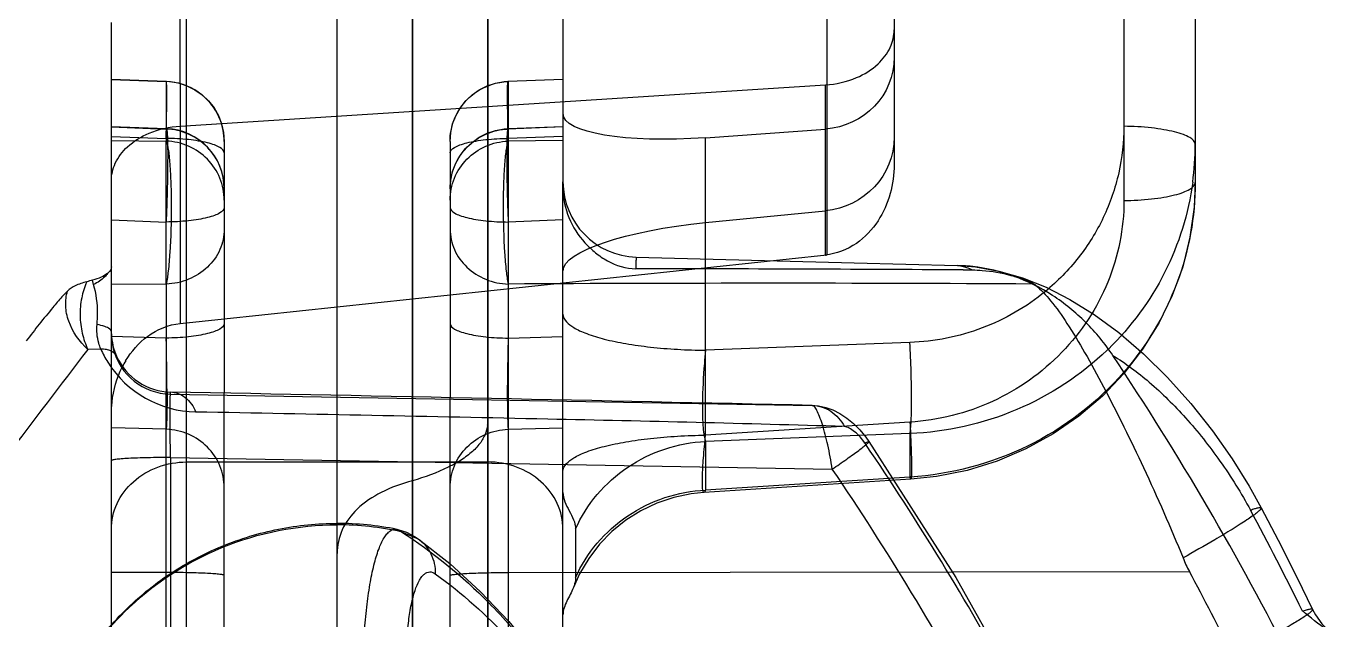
# Model space of a CAD drawing. Header units: millimetres. Extents: x 28656 to 29764, y -21384 to -20601.
# Drawn here: x 28895.57 to 28904.43, y -20848.15 to -20844.13 of the extents above; entities that cross this region are included whole.
import ezdxf

# ---------------------------------------------------------------- set-up
doc = ezdxf.new("R2010")
doc.units = ezdxf.units.MM
doc.header["$LTSCALE"] = 8
doc.layers.add('Cav-cor', color=30, linetype='Continuous')
doc.layers.add('dim', color=3, linetype='Continuous', lineweight=15)

# ---------------------------------------------------------------- blocks, each defined once
blk = doc.blocks.new('20160903.083130')
at = {"layer": 'Cav-cor', "color": 241}
for p, q in [((0.4516, 25.0103), (0.4516, 23.0597)), ((-0.3644, 24.7715), (-0.3644, 22.2499)), ((0.3375, 24.7566), (0.3375, 22.9066)), ((-0.4919, 19.723), (-0.4919, 24.5536)), ((0.8408, 23.6183), (0.8408, 22.9986)), ((-0.7469, 21.9385), (-0.7469, 23.599)), ((0.9616, 23.5876), (0.9616, 23.0292)), ((-0.3644, 23.5107), (-0.3644, 22.5242)), ((-0.758, 23.1968), (-0.758, 23.4372)), ((-0.3644, 22.8325), (-0.3644, 23.4383)), ((-0.2369, 20.3292), (-0.2369, 23.4378)), ((-0.8744, 22.7764), (-0.8744, 23.3001)), ((-0.1094, 23.3075), (-0.1094, 23.0304)), ((-0.8744, 23.2041), (-0.7814, 23.2006)), ((-0.8744, 23.2037), (-0.7816, 23.2003)), ((-0.7814, 23.2006), (-0.7816, 23.2003)), ((-0.7816, 23.2003), (-0.7816, 23.0993)), ((-0.758, 23.1968), (-0.758, 22.7905)), ((-0.758, 23.1248), (0.3352, 23.1946)), ((-0.2025, 23.2006), (-0.1094, 23.2041)), ((-0.2024, 23.2006), (-0.2022, 23.2003)), ((-0.1094, 23.2037), (-0.2022, 23.2003)), ((-0.2022, 23.2003), (-0.2022, 23.0993)), ((0.3352, 22.9064), (0.3352, 23.1946)), ((-0.8744, 23.124), (-0.7812, 23.1204)), ((-0.8744, 23.1235), (-0.7816, 23.1198)), ((-0.2027, 23.1204), (-0.1094, 23.124)), ((-0.1094, 23.1235), (-0.2022, 23.1198)), ((-0.8744, 23.1073), (-0.7816, 23.1039)), ((-0.8744, 23.1005), (-0.7816, 23.0993)), ((-0.7816, 23.1198), (-0.7812, 23.1204)), ((-0.7816, 22.8572), (-0.7816, 23.0993)), ((-0.2022, 23.1198), (-0.2027, 23.1204)), ((-0.1094, 23.1073), (-0.2022, 23.1039)), ((-0.1094, 23.1005), (-0.2022, 23.0993)), ((-0.2022, 23.0993), (-0.2022, 22.8572)), ((0.1322, 23.1051), (0.3352, 23.1198)), ((0.1322, 22.6013), (0.1322, 23.1051)), ((-0.6832, 23.0987), (-0.6832, 22.6725)), ((-0.3007, 23.0986), (-0.3007, 22.6648)), ((-0.1094, 20.3161), (-0.1094, 23.0304)), ((-0.8744, 22.9659), (-0.7816, 22.9623)), ((-0.1094, 22.9659), (-0.2022, 22.9623)), ((0.1322, 22.9614), (0.3352, 22.9812)), ((-0.3007, 22.839), (0.3375, 22.9066)), ((0.0147, 22.9029), (0.3836, 22.8933)), ((0.3836, 22.8933), (0.5587, 22.8886)), ((0.5685, 22.8882), (0.5587, 22.8886)), ((0.5685, 22.8812), (0.584, 22.8811)), ((-0.9046, 22.8563), (-0.9064, 22.8636)), ((-0.8744, 22.8576), (-0.7816, 22.8572)), ((-0.7816, 22.8572), (-0.7816, 22.6751)), ((-0.2022, 22.8572), (-0.2022, 22.6627)), ((0.6883, 22.8572), (0.6853, 22.8572)), ((-0.6832, 22.7984), (-0.3007, 22.839)), ((-0.3644, 22.6663), (-0.3644, 22.8325)), ((-0.758, 22.7905), (-0.6832, 22.7984)), ((-0.8744, 20.5544), (-0.8744, 22.7764)), ((-0.8744, 22.7722), (-0.8744, 22.771)), ((-0.8744, 22.771), (-0.8744, 22.7694)), ((-0.8744, 22.7694), (-0.8744, 22.7691)), ((-0.7816, 22.7657), (-0.8744, 22.7681)), ((-0.2022, 22.7657), (-0.1094, 22.7681)), ((-0.8923, 22.7472), (-0.9141, 22.7466)), ((0.4783, 22.7582), (0.1322, 22.745)), ((-0.7816, 20.65), (-0.7816, 22.6751)), ((-0.7801, 22.6747), (-0.7801, 22.6718)), ((-0.7742, 22.6707), (-0.7742, 22.6744)), ((-0.7742, 22.6707), (0.3128, 22.6517)), ((-0.6832, 20.652), (-0.6832, 22.6725)), ((-0.3644, 22.6638), (-0.3644, 22.6663)), ((-0.3644, 22.5244), (-0.3644, 22.6638)), ((-0.3007, 20.6596), (-0.3007, 22.6648)), ((-0.2037, 22.6623), (-0.2037, 22.6602)), ((-0.2022, 22.6627), (-0.2022, 20.6616)), ((0.1268, 22.6555), (0.1268, 22.6547)), ((0.3128, 22.6517), (0.3133, 22.6517)), ((-0.7816, 22.6113), (-0.8744, 22.6137)), ((-0.2372, 22.6182), (-0.2369, 22.5559)), ((-0.2022, 22.6113), (-0.1094, 22.6137)), ((0.4783, 22.6233), (0.1322, 22.6013)), ((0.4783, 22.604), (0.1322, 22.5908)), ((0.1322, 22.5908), (0.1322, 22.5084)), ((0.4089, 22.5907), (0.402, 22.588)), ((0.4036, 22.5981), (0.4089, 22.5907)), ((0.4783, 22.604), (0.4783, 22.5303)), ((0.4029, 22.5867), (0.402, 22.588)), ((-0.7742, 22.5634), (0.3468, 22.5439)), ((-0.7742, 22.5634), (-0.7742, 20.7531)), ((-0.7469, 22.5559), (-0.2369, 22.5559)), ((-0.3644, 22.2499), (-0.3644, 22.5244)), ((0.4797, 22.5267), (0.1295, 22.5044)), ((0.4783, 22.5303), (0.1322, 22.5084)), ((0.4791, 22.5304), (0.4783, 22.5303)), ((0.4797, 22.5267), (0.4783, 22.5303)), ((-0.3832, 22.4378), (-0.3549, 22.4259)), ((-0.0882, 22.4424), (-0.0882, 22.36)), ((-0.3549, 22.4259), (-0.3548, 22.4259)), ((-0.7816, 22.3687), (-0.8744, 22.3688)), ((-0.2022, 22.3687), (0.5497, 22.3699)), ((0.5497, 22.3699), (0.9516, 22.3706))]:
    blk.add_line(p, q, dxfattribs=at)
for points in [[(-0.7814, 23.2006), (-0.7757, 23.2003), (-0.7608, 23.1978), (-0.7465, 23.1931), (-0.733, 23.1864), (-0.7207, 23.1778), (-0.7098, 23.1674), (-0.7005, 23.1556), (-0.693, 23.1425), (-0.6876, 23.1284), (-0.6843, 23.1137), (-0.6832, 23.0987)], [(-0.3007, 23.0987), (-0.2996, 23.1137), (-0.2963, 23.1283), (-0.2909, 23.1423), (-0.2835, 23.1553), (-0.2743, 23.1671), (-0.2635, 23.1775), (-0.2512, 23.1861), (-0.2378, 23.1929), (-0.2236, 23.1976), (-0.2088, 23.2002), (-0.2025, 23.2006)], [(-0.3007, 23.0184), (-0.2996, 23.0334), (-0.2963, 23.048), (-0.2909, 23.062), (-0.2835, 23.075), (-0.2743, 23.0869), (-0.2635, 23.0972), (-0.2512, 23.1059), (-0.2378, 23.1126), (-0.2236, 23.1173), (-0.2088, 23.1199), (-0.2027, 23.1204)], [(0.9616, 23.0292), (0.9598, 22.9876), (0.9527, 22.9366), (0.9403, 22.8865), (0.9227, 22.8378), (0.9, 22.7911), (0.8725, 22.7468), (0.8405, 22.7055), (0.8044, 22.6675), (0.7644, 22.6334), (0.721, 22.6035), (0.6747, 22.578), (0.626, 22.5574), (0.5754, 22.5417), (0.5235, 22.5313), (0.4797, 22.5267)], [(0.5685, 22.8882), (0.5895, 22.8863), (0.629, 22.8793), (0.6688, 22.8678), (0.7089, 22.8518), (0.7493, 22.8312), (0.7904, 22.8056), (0.832, 22.7749), (0.8737, 22.7393), (0.9147, 22.699), (0.9542, 22.6549), (0.9909, 22.6084), (1.0241, 22.5611), (1.0529, 22.5149), (1.0733, 22.4782)], [(0.3133, 22.6517), (0.3237, 22.6508), (0.3357, 22.6483), (0.3477, 22.6439), (0.3596, 22.6379), (0.3713, 22.6302)], [(0.3713, 22.6302), (0.3825, 22.621), (0.3934, 22.6102), (0.4036, 22.5981)], [(0.4089, 22.5907), (0.556, 22.3601), (0.6811, 22.138), (0.7856, 21.9244), (0.8735, 21.7115), (0.9469, 21.4907), (1.0072, 21.2537), (1.0555, 20.9919)], [(0.1294, 22.5044), (0.1077, 22.5021), (0.0782, 22.4959), (0.0496, 22.4862), (0.0224, 22.4732), (-0.0031, 22.4571), (-0.0265, 22.4381), (-0.0476, 22.4164), (-0.0659, 22.3925), (-0.0812, 22.3665), (-0.0918, 22.3431)], [(1.0733, 22.4782), (1.102, 22.4232), (1.1337, 22.3606), (1.1603, 22.3062)], [(-0.391, 22.4418), (-0.3892, 22.4414), (-0.3746, 22.4368), (-0.3607, 22.4298), (-0.3549, 22.4259)], [(-0.3548, 22.4259), (-0.3009, 22.3837), (-0.2489, 22.3362), (-0.2011, 22.2857), (-0.1575, 22.2325), (-0.1179, 22.1767), (-0.0844, 22.1221)], [(1.1603, 22.3062), (1.1654, 22.2968), (1.1759, 22.2818), (1.1894, 22.2676), (1.198, 22.2601)]]:
    blk.add_lwpolyline(points, dxfattribs=at)
for centre, radius, start, end in [((-0.7851, 23.0983), 0.102, 22.6496, 88.0438), ((-0.7833, 23.0992), 0.1, 21.4022, 22.5693), ((-0.2005, 23.0992), 0.1, 157.4487, 158.5877), ((-0.7852, 23.0184), 0.102, 0, 87.7443), ((0.4807, 23.0938), 0.4809, 352.3225, 359.9882), ((0.0181, 23.0304), 0.1275, 180, 268.5), ((0.3244, 23.0085), 0.1028, 276.051, 277.3131), ((-0.297, -139.5552), 162.4387, 89.694706, 89.890329), ((0.5506, 22.5887), 0.3001, 83.5015, 86.5831), ((-0.036, 19.5519), 3.4243, 104.7264, 104.8939), ((0.2447, -57.6825), 80.541, 89.686606, 90.317963), ((0.6253, 22.7739), 0.1045, 51.1437, 52.9289), ((-0.4287, 22.3387), 0.726, 135.7431, 136.836), ((-0.7737, 22.7764), 0.1008, 180.0007, 182.2093), ((-0.7747, 22.7726), 0.0997, 180.0001, 180.5267), ((-0.7742, 22.7727), 0.1003, 180.5277, 182.0416), ((-0.7728, 22.7727), 0.1016, 182.0467, 186.0248), ((-0.773, 22.7764), 0.1014, 182.1586, 204.126), ((-0.7282, 22.8206), 0.1798, 204.093, 212.2005), ((-0.7712, 22.7729), 0.1032, 186.0304, 194.369), ((-0.7724, 22.7727), 0.102, 194.3566, 268.563), ((-4.4079, 22.6618), 3.6278, 0.2033, 1.6411), ((0.4683, 23.103), 0.4963, 313.9174, 314.2152), ((-0.7276, 22.821), 0.1805, 212.2017, 268.8846), ((-0.772, 22.7769), 0.1026, 204.1705, 268.7607), ((-0.713, 22.6452), 0.1598, 149.1431, 153.241), ((-0.7104, 22.6439), 0.1628, 153.2299, 153.4523), ((-0.7725, 22.7703), 0.0997, 268.5581, 268.9999), ((-10.8868, -488.9021), 511.6764, 88.745801, 88.867546), ((-0.2869, 22.6231), 0.05, 354.2893, 359.9921), ((-3.2077, 20.1719), 4.8448, 26.1017, 28.3753), ((-0.492, 21.9382), 0.5136, 78.6586, 89.9865), ((-0.4921, 21.9333), 0.5161, 77.8245, 89.9841), ((1.1621, 22.4838), 0.239, 202.2322, 208.2609), ((-3.0923, 20.2003), 4.5895, 26.216, 28.2212)]:
    blk.add_arc(centre, radius, start, end, dxfattribs=at)
at = {"layer": 'Cav-cor', "color": 241, "extrusion": (0, 0, -1)}
for centre, major_axis, ratio, start_param, end_param in [((0.3241, 23.2432), (-0.125, 0.0261), 0.968041, 2.94217, 4.4257), ((0.1456, 23.1675), (-0.2549, -0.023), 0.238908, 4.786271, 6.304707), ((0.3241, 23.1043), (-0.125, -0.0261), 0.968041, 3.341016, 4.824545), ((0.1456, 22.9012), (-0.2549, -0.023), 0.238908, 0.021522, 1.539958)]:
    blk.add_ellipse(centre, major_axis=major_axis, ratio=ratio, start_param=start_param, end_param=end_param, dxfattribs=at)
at = {"layer": 'Cav-cor', "color": 241}
for points, knots in [([(0.3352, 23.1946), (0.3531, 23.1958), (0.3854, 23.2029), (0.4237, 23.2263), (0.4464, 23.2556), (0.4516, 23.2776), (0.4516, 23.2878)], [0, 0, 0, 0, 0.331321, 0.597984, 0.812226, 1, 1, 1, 1]), ([(-0.7816, 23.1039), (-0.7814, 23.1105), (-0.7812, 23.1234), (-0.7808, 23.1418), (-0.7806, 23.1584), (-0.7805, 23.1726), (-0.7805, 23.1828), (-0.7806, 23.1895), (-0.7807, 23.1934), (-0.7808, 23.1964), (-0.7809, 23.1987), (-0.7811, 23.1998), (-0.7812, 23.2006), (-0.7814, 23.2006)], [0, 0, 0, 0, 0.206166, 0.398697, 0.571327, 0.719434, 0.839077, 0.887228, 0.927151, 0.958515, 0.981091, 0.994847, 1, 1, 1, 1]), ([(-0.2929, 23.1376), (-0.2856, 23.1552), (-0.2601, 23.187), (-0.2214, 23.1996), (-0.2022, 23.2003)], [0, 0, 0, 0, 0.499523, 1, 1, 1, 1]), ([(-0.2022, 23.1039), (-0.2024, 23.1105), (-0.2027, 23.1234), (-0.203, 23.1418), (-0.2032, 23.1584), (-0.2033, 23.1726), (-0.2033, 23.1828), (-0.2032, 23.1895), (-0.2032, 23.1934), (-0.203, 23.1964), (-0.2029, 23.1987), (-0.2027, 23.1998), (-0.2026, 23.2006), (-0.2025, 23.2006)], [0, 0, 0, 0, 0.206166, 0.398697, 0.571327, 0.719434, 0.839077, 0.887228, 0.927151, 0.958515, 0.981091, 0.994847, 1, 1, 1, 1]), ([(-0.8744, 23.0321), (-0.8744, 23.0422), (-0.8693, 23.0641), (-0.8466, 23.0934), (-0.8083, 23.1166), (-0.776, 23.1236), (-0.758, 23.1248)], [0, 0, 0, 0, 0.187394, 0.401255, 0.667576, 1, 1, 1, 1]), ([(0.8408, 23.1244), (0.8408, 23.0979), (0.8348, 23.0446), (0.8085, 22.9687), (0.7661, 22.9002), (0.7284, 22.8617), (0.7078, 22.8447)], [0, 0, 0, 0, 0.249223, 0.498523, 0.748603, 1, 1, 1, 1]), ([(0.9616, 23.0937), (0.9616, 23.0986), (0.9531, 23.1056), (0.9406, 23.1109), (0.9256, 23.1154), (0.9076, 23.119), (0.879, 23.123), (0.8564, 23.1242), (0.8408, 23.1244)], [0, 0, 0, 0, 0.112957, 0.207676, 0.328585, 0.473026, 0.636804, 1, 1, 1, 1]), ([(-0.7812, 23.1204), (-0.7808, 23.1203), (-0.7805, 23.1188), (-0.7801, 23.1167), (-0.7798, 23.1124), (-0.7795, 23.107), (-0.7793, 23.0999), (-0.779, 23.0879), (-0.779, 23.07), (-0.7792, 23.0459), (-0.7797, 23.019), (-0.7805, 22.9909), (-0.7812, 22.9718), (-0.7816, 22.9623)], [0, 0, 0, 0, 0.006175, 0.021944, 0.047663, 0.083029, 0.127622, 0.180918, 0.310705, 0.465825, 0.6383, 0.819583, 1, 1, 1, 1]), ([(-0.6832, 23.0183), (-0.6832, 23.0312), (-0.6882, 23.0574), (-0.71, 23.0906), (-0.7426, 23.1134), (-0.7686, 23.1194), (-0.7816, 23.1198)], [0, 0, 0, 0, 0.249499, 0.499287, 0.749489, 1, 1, 1, 1]), ([(-0.6832, 23.0794), (-0.6832, 23.0833), (-0.6902, 23.0889), (-0.7003, 23.0932), (-0.7126, 23.0968), (-0.7273, 23.0997), (-0.7505, 23.1029), (-0.7689, 23.1038), (-0.7816, 23.1039)], [0, 0, 0, 0, 0.112784, 0.207748, 0.328988, 0.473724, 0.637629, 1, 1, 1, 1]), ([(-0.7816, 23.0993), (-0.7808, 23.0976), (-0.7795, 23.0931), (-0.7779, 23.0848), (-0.7765, 23.0737), (-0.7748, 23.0543), (-0.7734, 23.0256), (-0.7727, 22.9754), (-0.774, 22.9259), (-0.7776, 22.8821), (-0.78, 22.8644), (-0.7816, 22.8572)], [0, 0, 0, 0, 0.022992, 0.057906, 0.104147, 0.160626, 0.298679, 0.458548, 0.779645, 0.909103, 1, 1, 1, 1]), ([(-0.6832, 22.9991), (-0.6832, 23.0118), (-0.6883, 23.0377), (-0.7101, 23.0705), (-0.7427, 23.093), (-0.7687, 23.0988), (-0.7816, 23.0993)], [0, 0, 0, 0, 0.248091, 0.497286, 0.748059, 1, 1, 1, 1]), ([(-0.3007, 23.0183), (-0.3007, 23.0312), (-0.2956, 23.0574), (-0.2738, 23.0906), (-0.2412, 23.1134), (-0.2152, 23.1194), (-0.2022, 23.1198)], [0, 0, 0, 0, 0.249499, 0.499287, 0.749489, 1, 1, 1, 1]), ([(-0.3007, 23.0794), (-0.3007, 23.0833), (-0.2937, 23.0889), (-0.2835, 23.0932), (-0.2712, 23.0968), (-0.2566, 23.0997), (-0.2333, 23.1029), (-0.2149, 23.1038), (-0.2022, 23.1039)], [0, 0, 0, 0, 0.112784, 0.207748, 0.328988, 0.473724, 0.637629, 1, 1, 1, 1]), ([(-0.3007, 22.9991), (-0.3007, 23.0118), (-0.2956, 23.0377), (-0.2738, 23.0705), (-0.2411, 23.093), (-0.2152, 23.0988), (-0.2022, 23.0993)], [0, 0, 0, 0, 0.248091, 0.497286, 0.748059, 1, 1, 1, 1]), ([(-0.2022, 23.0993), (-0.203, 23.0976), (-0.2043, 23.0931), (-0.2059, 23.0848), (-0.2073, 23.0737), (-0.209, 23.0543), (-0.2104, 23.0256), (-0.2111, 22.9754), (-0.2098, 22.9259), (-0.2062, 22.8821), (-0.2038, 22.8644), (-0.2022, 22.8572)], [0, 0, 0, 0, 0.022992, 0.057906, 0.104147, 0.160626, 0.298679, 0.458548, 0.779645, 0.909103, 1, 1, 1, 1]), ([(-0.2027, 23.1204), (-0.203, 23.1203), (-0.2033, 23.1188), (-0.2037, 23.1167), (-0.2041, 23.1124), (-0.2044, 23.107), (-0.2046, 23.0999), (-0.2048, 23.0879), (-0.2048, 23.07), (-0.2046, 23.0459), (-0.2041, 23.019), (-0.2033, 22.9909), (-0.2026, 22.9718), (-0.2022, 22.9623)], [0, 0, 0, 0, 0.006175, 0.021944, 0.047663, 0.083029, 0.127622, 0.180918, 0.310705, 0.465825, 0.6383, 0.819583, 1, 1, 1, 1]), ([(0.4516, 23.0597), (0.4516, 23.0431), (0.4471, 23.0095), (0.4263, 22.9621), (0.3893, 22.9222), (0.3538, 22.9082), (0.3352, 22.9063)], [0, 0, 0, 0, 0.237163, 0.479117, 0.731903, 1, 1, 1, 1]), ([(-0.1094, 23.0185), (-0.1094, 23.0019), (-0.1021, 22.9683), (-0.079, 22.9326), (-0.0548, 22.9098), (-0.0276, 22.8912), (-0.0027, 22.8832), (0.0139, 22.8832)], [0, 0, 0, 0, 0.250616, 0.503429, 0.62719, 0.749861, 1, 1, 1, 1]), ([(0.9573, 23.0296), (0.9501, 22.9767), (0.9178, 22.8724), (0.8528, 22.7846), (0.8144, 22.7472)], [0, 0, 0, 0, 0.498571, 1, 1, 1, 1]), ([(0.8408, 22.9986), (0.8564, 22.9988), (0.879, 23), (0.9076, 23.0039), (0.9256, 23.0076), (0.9406, 23.0121), (0.9531, 23.0174), (0.9616, 23.0244), (0.9616, 23.0292)], [0, 0, 0, 0, 0.363191, 0.526968, 0.671408, 0.792318, 0.887039, 1, 1, 1, 1]), ([(0.9616, 23.0292), (0.9616, 22.9714), (0.9402, 22.8543), (0.879, 22.7524), (0.8408, 22.7082)], [0, 0, 0, 0, 0.497636, 1, 1, 1, 1]), ([(0.8408, 22.9986), (0.8408, 22.9517), (0.8219, 22.8564), (0.7417, 22.7349), (0.622, 22.6503), (0.5263, 22.6263), (0.4783, 22.6233)], [0, 0, 0, 0, 0.246287, 0.49535, 0.747096, 1, 1, 1, 1]), ([(-0.6832, 22.9868), (-0.6832, 22.9829), (-0.6902, 22.9772), (-0.7003, 22.973), (-0.7126, 22.9693), (-0.7273, 22.9664), (-0.7505, 22.9633), (-0.7689, 22.9624), (-0.7816, 22.9623)], [0, 0, 0, 0, 0.112784, 0.207748, 0.328988, 0.473724, 0.637629, 1, 1, 1, 1]), ([(-0.3007, 22.9868), (-0.3007, 22.9829), (-0.2937, 22.9772), (-0.2835, 22.973), (-0.2712, 22.9693), (-0.2566, 22.9664), (-0.2333, 22.9633), (-0.2149, 22.9624), (-0.2022, 22.9623)], [0, 0, 0, 0, 0.112784, 0.207748, 0.328988, 0.473724, 0.637629, 1, 1, 1, 1]), ([(-0.6832, 22.9506), (-0.6832, 22.9387), (-0.6884, 22.9143), (-0.7105, 22.8836), (-0.7431, 22.863), (-0.7687, 22.8576), (-0.7816, 22.8572)], [0, 0, 0, 0, 0.240068, 0.485971, 0.740035, 1, 1, 1, 1]), ([(-0.3007, 22.9506), (-0.3007, 22.9387), (-0.2954, 22.9143), (-0.2734, 22.8836), (-0.2408, 22.863), (-0.2151, 22.8576), (-0.2022, 22.8572)], [0, 0, 0, 0, 0.240068, 0.485971, 0.740035, 1, 1, 1, 1]), ([(0.0147, 22.9029), (0.0146, 22.9029), (0.0146, 22.9023), (0.0145, 22.9016), (0.0144, 22.8999), (0.0143, 22.8978), (0.0142, 22.895), (0.014, 22.8901), (0.014, 22.8861), (0.0139, 22.8832)], [0, 0, 0, 0, 0.016691, 0.06399, 0.142468, 0.252131, 0.392901, 0.564647, 1, 1, 1, 1]), ([(-0.8744, 22.8861), (-0.8744, 22.8851), (-0.8751, 22.8807), (-0.8785, 22.8771), (-0.8812, 22.8749)], [0, 0, 0, 0, 0.216845, 1, 1, 1, 1]), ([(0.5587, 22.8886), (0.5597, 22.8886), (0.5638, 22.8882), (0.5679, 22.8873), (0.5709, 22.8864)], [0, 0, 0, 0, 0.240386, 1, 1, 1, 1]), ([(0.5709, 22.8864), (0.572, 22.8861), (0.5765, 22.8846), (0.5808, 22.8827), (0.584, 22.8811)], [0, 0, 0, 0, 0.238225, 1, 1, 1, 1]), ([(0.584, 22.8811), (0.5896, 22.8811), (0.6116, 22.8801), (0.6334, 22.8762), (0.6493, 22.8719)], [0, 0, 0, 0, 0.250962, 1, 1, 1, 1]), ([(0.822, 22.7362), (0.8086, 22.7563), (0.7779, 22.794), (0.7213, 22.8401), (0.656, 22.8728), (0.6086, 22.8841), (0.5846, 22.8868)], [0, 0, 0, 0, 0.250083, 0.500107, 0.750078, 1, 1, 1, 1]), ([(-0.9161, 22.8611), (-0.9229, 22.8593), (-0.9344, 22.8555), (-0.9451, 22.8491), (-0.9487, 22.8454)], [0, 0, 0, 0, 0.573822, 1, 1, 1, 1]), ([(-0.9161, 22.8611), (-0.9198, 22.8523), (-0.9259, 22.8335), (-0.9285, 22.8037), (-0.9248, 22.774), (-0.9184, 22.7552), (-0.9142, 22.7466)], [0, 0, 0, 0, 0.243845, 0.499547, 0.755466, 1, 1, 1, 1]), ([(-0.8812, 22.8749), (-0.8844, 22.8724), (-0.8926, 22.8679), (-0.9014, 22.865), (-0.9064, 22.8636)], [0, 0, 0, 0, 0.438376, 1, 1, 1, 1]), ([(-0.8812, 22.8749), (-0.8825, 22.873), (-0.889, 22.8653), (-0.8976, 22.8597), (-0.9046, 22.8563)], [0, 0, 0, 0, 0.229598, 1, 1, 1, 1]), ([(-0.8986, 22.7888), (-0.898, 22.7951), (-0.897, 22.8177), (-0.8998, 22.8406), (-0.9046, 22.8563)], [0, 0, 0, 0, 0.276623, 1, 1, 1, 1]), ([(0.6493, 22.8719), (0.6534, 22.8708), (0.6612, 22.8685), (0.6722, 22.8648), (0.6811, 22.8611), (0.6864, 22.8587), (0.6883, 22.8572)], [0, 0, 0, 0, 0.302829, 0.585596, 0.829896, 1, 1, 1, 1]), ([(0.6909, 22.8552), (0.7004, 22.8476), (0.7195, 22.8268), (0.7467, 22.7882), (0.7761, 22.7391), (0.8201, 22.658), (0.877, 22.5425), (0.9199, 22.4449), (0.9409, 22.3933)], [0, 0, 0, 0, 0.069452, 0.159332, 0.268364, 0.394218, 0.683467, 1, 1, 1, 1]), ([(-0.9583, 22.8354), (-0.9634, 22.8294), (-0.9842, 22.805), (-1.0041, 22.78), (-1.0187, 22.7608)], [0, 0, 0, 0, 0.245922, 1, 1, 1, 1]), ([(-0.9142, 22.7466), (-0.9284, 22.7595), (-0.9456, 22.7837), (-0.9531, 22.8198), (-0.9511, 22.8374), (-0.9487, 22.8454)], [0, 0, 0, 0, 0.526566, 0.771036, 1, 1, 1, 1]), ([(0.7078, 22.8447), (0.6759, 22.8185), (0.6027, 22.7763), (0.5198, 22.7598), (0.4783, 22.7582)], [0, 0, 0, 0, 0.497734, 1, 1, 1, 1]), ([(-0.8923, 22.7472), (-0.8936, 22.7504), (-0.8983, 22.7637), (-0.8997, 22.7782), (-0.8986, 22.7888)], [0, 0, 0, 0, 0.243765, 1, 1, 1, 1]), ([(-0.8772, 22.781), (-0.8797, 22.7829), (-0.8868, 22.786), (-0.8942, 22.7879), (-0.8986, 22.7888)], [0, 0, 0, 0, 0.4061, 1, 1, 1, 1]), ([(-0.8502, 22.7272), (-0.8407, 22.7431), (-0.8151, 22.773), (-0.7777, 22.7884), (-0.758, 22.7905)], [0, 0, 0, 0, 0.484245, 1, 1, 1, 1]), ([(-0.6832, 22.7902), (-0.6832, 22.7863), (-0.6902, 22.7806), (-0.7003, 22.7764), (-0.7126, 22.7728), (-0.7273, 22.7698), (-0.7505, 22.7667), (-0.7689, 22.7658), (-0.7816, 22.7657)], [0, 0, 0, 0, 0.112784, 0.207748, 0.328988, 0.473724, 0.637629, 1, 1, 1, 1]), ([(-0.3007, 22.7902), (-0.3007, 22.7863), (-0.2937, 22.7806), (-0.2835, 22.7764), (-0.2712, 22.7728), (-0.2566, 22.7698), (-0.2333, 22.7667), (-0.2149, 22.7658), (-0.2022, 22.7657)], [0, 0, 0, 0, 0.112784, 0.207748, 0.328988, 0.473724, 0.637629, 1, 1, 1, 1]), ([(-0.1094, 22.8063), (-0.1094, 22.7966), (-0.0962, 22.7858), (-0.0809, 22.7779), (-0.0636, 22.7707), (-0.0376, 22.7631), (-0.0014, 22.7557), (0.04, 22.75), (0.0851, 22.7463), (0.1163, 22.7452), (0.1322, 22.745)], [0, 0, 0, 0, 0.112947, 0.15694, 0.207662, 0.328643, 0.473079, 0.636732, 0.814527, 1, 1, 1, 1]), ([(-0.8744, 22.7764), (-0.8744, 22.7768), (-0.8747, 22.7787), (-0.8761, 22.7801), (-0.8772, 22.781)], [0, 0, 0, 0, 0.212592, 1, 1, 1, 1]), ([(-0.9145, 22.7466), (-0.9605, 22.6864), (-1.055, 22.562), (-1.2024, 22.3694), (-1.3594, 22.1643), (-1.526, 21.9467), (-1.7006, 21.7183), (-1.8813, 21.4818), (-2.0659, 21.239), (-2.1901, 21.0755), (-2.2529, 20.9933)], [0, 0, 0, 0, 0.102981, 0.212628, 0.329766, 0.454367, 0.585279, 0.72075, 0.859288, 1, 1, 1, 1]), ([(-0.8656, 22.7349), (-0.8673, 22.7388), (-0.8734, 22.7437), (-0.8832, 22.7465), (-0.8891, 22.7471), (-0.8923, 22.7472)], [0, 0, 0, 0, 0.419424, 0.686532, 1, 1, 1, 1]), ([(-0.2022, 22.7657), (-0.2025, 22.7568), (-0.2033, 22.7223), (-0.2038, 22.6878), (-0.2037, 22.6623)], [0, 0, 0, 0, 0.25898, 1, 1, 1, 1]), ([(0.1322, 22.745), (0.1314, 22.7375), (0.1286, 22.7077), (0.127, 22.6778), (0.1268, 22.6555)], [0, 0, 0, 0, 0.253629, 1, 1, 1, 1]), ([(0.4783, 22.604), (0.4789, 22.6068), (0.4797, 22.6138), (0.4809, 22.6332), (0.4812, 22.6653), (0.4805, 22.7096), (0.4792, 22.7417), (0.4783, 22.7582)], [0, 0, 0, 0, 0.054904, 0.138116, 0.376153, 0.678663, 1, 1, 1, 1]), ([(0.8125, 22.7454), (0.7684, 22.703), (0.663, 22.6337), (0.54, 22.6066), (0.4783, 22.604)], [0, 0, 0, 0, 0.497562, 1, 1, 1, 1]), ([(0.822, 22.7362), (0.8438, 22.7231), (0.8874, 22.6903), (0.9481, 22.6299), (1.0057, 22.5573), (1.0396, 22.503), (1.0551, 22.4744)], [0, 0, 0, 0, 0.215968, 0.459542, 0.72376, 1, 1, 1, 1]), ([(-0.8744, 22.6366), (-0.8744, 22.6435), (-0.8729, 22.6709), (-0.8652, 22.6981), (-0.856, 22.7166)], [0, 0, 0, 0, 0.248693, 1, 1, 1, 1]), ([(0.8408, 22.7082), (0.7961, 22.6566), (0.6842, 22.5704), (0.5477, 22.5346), (0.4791, 22.5304)], [0, 0, 0, 0, 0.49838, 1, 1, 1, 1]), ([(-0.7801, 22.6718), (-0.7801, 22.6589), (-0.7802, 22.6417), (-0.7808, 22.6215), (-0.7813, 22.6142), (-0.7816, 22.6113)], [0, 0, 0, 0, 0.635615, 0.856484, 1, 1, 1, 1]), ([(-0.7742, 22.5634), (-0.7743, 22.5703), (-0.7745, 22.5838), (-0.7748, 22.6035), (-0.775, 22.6218), (-0.775, 22.6379), (-0.775, 22.6496), (-0.7749, 22.6574), (-0.7748, 22.662), (-0.7747, 22.6655), (-0.7746, 22.6683), (-0.7743, 22.6696), (-0.7744, 22.6706), (-0.7742, 22.6707)], [0, 0, 0, 0, 0.191876, 0.378082, 0.550701, 0.702866, 0.828282, 0.87932, 0.921846, 0.955458, 0.979786, 0.994627, 1, 1, 1, 1]), ([(-0.7742, 22.6744), (-0.7699, 22.6743), (-0.761, 22.6726), (-0.7442, 22.6628), (-0.7353, 22.6499), (-0.7311, 22.6405)], [0, 0, 0, 0, 0.224559, 0.46216, 1, 1, 1, 1]), ([(-0.2037, 22.6602), (-0.2036, 22.6499), (-0.2034, 22.6336), (-0.2029, 22.6173), (-0.2022, 22.6113)], [0, 0, 0, 0, 0.631234, 1, 1, 1, 1]), ([(0.3674, 22.6159), (0.1999, 22.6209), (-0.1663, 22.6294), (-0.5325, 22.6366), (-0.7311, 22.6405)], [0, 0, 0, 0, 0.457663, 1, 1, 1, 1]), ([(0.1268, 22.6547), (0.1267, 22.6472), (0.1268, 22.6336), (0.1277, 22.6152), (0.1293, 22.6013), (0.131, 22.5936), (0.1322, 22.5908)], [0, 0, 0, 0, 0.346135, 0.635266, 0.855488, 1, 1, 1, 1]), ([(0.3468, 22.5439), (0.3447, 22.5576), (0.3399, 22.583), (0.3324, 22.6127), (0.3258, 22.6321), (0.3213, 22.6422), (0.3176, 22.6487), (0.3142, 22.6517), (0.3128, 22.6517)], [0, 0, 0, 0, 0.361013, 0.674867, 0.799557, 0.896523, 0.962643, 1, 1, 1, 1]), ([(0.3133, 22.6517), (0.3241, 22.6515), (0.3467, 22.644), (0.362, 22.6261), (0.3674, 22.6159)], [0, 0, 0, 0, 0.483912, 1, 1, 1, 1]), ([(-0.6832, 22.5124), (-0.6832, 22.525), (-0.6883, 22.5506), (-0.7101, 22.583), (-0.7428, 22.6052), (-0.7687, 22.6109), (-0.7816, 22.6113)], [0, 0, 0, 0, 0.246616, 0.495194, 0.746568, 1, 1, 1, 1]), ([(-0.3007, 22.5124), (-0.3007, 22.525), (-0.2955, 22.5506), (-0.2737, 22.583), (-0.2411, 22.6052), (-0.2152, 22.6109), (-0.2022, 22.6113)], [0, 0, 0, 0, 0.246616, 0.495194, 0.746568, 1, 1, 1, 1]), ([(-0.2372, 22.6182), (-0.2377, 22.6124), (-0.2411, 22.6006), (-0.2517, 22.5841), (-0.2674, 22.5688), (-0.2803, 22.5601), (-0.2874, 22.5559)], [0, 0, 0, 0, 0.208513, 0.438608, 0.700814, 1, 1, 1, 1]), ([(0.402, 22.588), (0.3971, 22.5952), (0.3887, 22.6045), (0.3764, 22.6132), (0.3702, 22.6158), (0.3674, 22.6159)], [0, 0, 0, 0, 0.57278, 0.814082, 1, 1, 1, 1]), ([(0.4783, 22.6233), (0.4786, 22.6166), (0.4793, 22.6038), (0.4801, 22.5854), (0.4806, 22.5689), (0.481, 22.5547), (0.4811, 22.5432), (0.4809, 22.5355), (0.4807, 22.531), (0.4804, 22.5287), (0.4802, 22.5275), (0.4799, 22.5267), (0.4797, 22.5267)], [0, 0, 0, 0, 0.205614, 0.397813, 0.570239, 0.718064, 0.837547, 0.925507, 0.956986, 0.979822, 0.993912, 1, 1, 1, 1]), ([(-0.1094, 22.54), (-0.1094, 22.5497), (-0.0962, 22.5605), (-0.0809, 22.5684), (-0.0636, 22.5756), (-0.0376, 22.5832), (-0.0014, 22.5906), (0.04, 22.5963), (0.0851, 22.6), (0.1163, 22.6011), (0.1322, 22.6013)], [0, 0, 0, 0, 0.112947, 0.15694, 0.207662, 0.328643, 0.473079, 0.636732, 0.814527, 1, 1, 1, 1]), ([(-0.0882, 22.4424), (-0.0788, 22.4633), (-0.0538, 22.5029), (-0.0014, 22.5497), (0.0622, 22.5809), (0.1088, 22.5896), (0.1322, 22.5908)], [0, 0, 0, 0, 0.247247, 0.496493, 0.747632, 1, 1, 1, 1]), ([(0.1294, 22.5044), (0.1287, 22.5044), (0.1274, 22.5074), (0.1271, 22.5121), (0.1266, 22.5209), (0.1269, 22.5323), (0.1275, 22.5466), (0.1291, 22.5699), (0.1309, 22.5884), (0.1322, 22.6013)], [0, 0, 0, 0, 0.022069, 0.075585, 0.162872, 0.282122, 0.430082, 0.602466, 1, 1, 1, 1]), ([(0.3468, 22.5439), (0.355, 22.5494), (0.3668, 22.5576), (0.3817, 22.5682), (0.3911, 22.5751), (0.3986, 22.5809), (0.4037, 22.585), (0.4066, 22.5876), (0.408, 22.589), (0.4087, 22.5899), (0.409, 22.5905), (0.4089, 22.5907)], [0, 0, 0, 0, 0.379696, 0.551891, 0.702962, 0.827161, 0.91996, 0.953348, 0.97768, 0.992965, 1, 1, 1, 1]), ([(1.0727, 20.8311), (1.0532, 20.9881), (1.0147, 21.2229), (0.9328, 21.5288), (0.8546, 21.7532), (0.7601, 21.9711), (0.6165, 22.2533), (0.4916, 22.4557), (0.4029, 22.5867)], [0, 0, 0, 0, 0.249951, 0.374963, 0.499973, 0.624988, 0.75001, 1, 1, 1, 1]), ([(-0.7742, 22.5634), (-0.7807, 22.5634), (-0.7936, 22.5634), (-0.8122, 22.5631), (-0.8293, 22.5626), (-0.8443, 22.562), (-0.8565, 22.5612), (-0.8649, 22.5605), (-0.8698, 22.5598), (-0.8722, 22.5593), (-0.8736, 22.5589), (-0.8744, 22.5584), (-0.8744, 22.5582)], [0, 0, 0, 0, 0.194687, 0.382192, 0.554385, 0.70502, 0.828601, 0.920733, 0.953812, 0.977916, 0.993051, 1, 1, 1, 1]), ([(-0.8744, 22.4417), (-0.8744, 22.4566), (-0.8675, 22.4873), (-0.8386, 22.5252), (-0.7963, 22.5501), (-0.7634, 22.5559), (-0.7469, 22.5559)], [0, 0, 0, 0, 0.237101, 0.481954, 0.737371, 1, 1, 1, 1]), ([(-0.2874, 22.5559), (-0.2928, 22.5527), (-0.3173, 22.5395), (-0.3437, 22.53), (-0.3644, 22.5242)], [0, 0, 0, 0, 0.225394, 1, 1, 1, 1]), ([(-0.1094, 22.4417), (-0.1094, 22.4566), (-0.1163, 22.4873), (-0.1452, 22.5252), (-0.1875, 22.5501), (-0.2204, 22.5559), (-0.2369, 22.5559)], [0, 0, 0, 0, 0.237101, 0.481955, 0.737371, 1, 1, 1, 1]), ([(-0.3644, 22.5242), (-0.3826, 22.5192), (-0.416, 22.5071), (-0.4582, 22.4795), (-0.4859, 22.443), (-0.4919, 22.4144), (-0.4919, 22.4007)], [0, 0, 0, 0, 0.297216, 0.55632, 0.78372, 1, 1, 1, 1]), ([(1.0174, 20.6938), (0.9999, 20.8588), (0.9658, 21.1058), (0.8886, 21.4288), (0.8122, 21.6659), (0.7171, 21.8962), (0.5696, 22.1936), (0.4397, 22.4065), (0.3468, 22.5439)], [0, 0, 0, 0, 0.249987, 0.375003, 0.500009, 0.625016, 0.750031, 1, 1, 1, 1]), ([(-0.1094, 22.504), (-0.1094, 22.4931), (-0.0987, 22.4732), (-0.0882, 22.4532), (-0.0882, 22.4424)], [0, 0, 0, 0, 0.500373, 1, 1, 1, 1]), ([(-0.0882, 22.36), (-0.0788, 22.3809), (-0.0538, 22.4205), (-0.0014, 22.4673), (0.0622, 22.4985), (0.1088, 22.5072), (0.1322, 22.5084)], [0, 0, 0, 0, 0.247247, 0.496493, 0.747632, 1, 1, 1, 1]), ([(0.1322, 22.5084), (0.1318, 22.5074), (0.1312, 22.506), (0.13, 22.5045), (0.1294, 22.5044)], [0, 0, 0, 0, 0.662928, 1, 1, 1, 1]), ([(1.0733, 22.4782), (1.0736, 22.4776), (1.0724, 22.4755), (1.0697, 22.4729), (1.0646, 22.4686), (1.0576, 22.4635), (1.0484, 22.4573), (1.0325, 22.4469), (1.0194, 22.4389), (1.01, 22.4333)], [0, 0, 0, 0, 0.024122, 0.07565, 0.157723, 0.270184, 0.412006, 0.582005, 1, 1, 1, 1]), ([(1.0551, 22.4744), (1.0575, 22.4753), (1.0618, 22.4768), (1.0674, 22.4783), (1.0709, 22.479), (1.073, 22.4787), (1.0733, 22.4782)], [0, 0, 0, 0, 0.413451, 0.716346, 0.908224, 1, 1, 1, 1]), ([(-1.0019, 21.9442), (-1.0019, 21.9774), (-0.9953, 22.0441), (-0.966, 22.14), (-0.9185, 22.2283), (-0.8546, 22.3057), (-0.7768, 22.3692), (-0.6881, 22.4163), (-0.5919, 22.4453), (-0.5252, 22.4518), (-0.4919, 22.4518)], [0, 0, 0, 0, 0.124855, 0.249731, 0.374648, 0.499618, 0.624647, 0.749729, 0.874853, 1, 1, 1, 1]), ([(-1.0019, 21.9442), (-1.0019, 21.9773), (-0.9953, 22.0435), (-0.9661, 22.1388), (-0.9186, 22.2268), (-0.8337, 22.3293), (-0.692, 22.4233), (-0.5582, 22.4494), (-0.4919, 22.4494)], [0, 0, 0, 0, 0.12471, 0.24951, 0.374477, 0.499659, 0.749496, 1, 1, 1, 1]), ([(-0.4483, 22.2282), (-0.4475, 22.2431), (-0.4457, 22.2721), (-0.4417, 22.3137), (-0.4363, 22.3512), (-0.4296, 22.3833), (-0.4217, 22.4091), (-0.4139, 22.426), (-0.4068, 22.4354), (-0.4017, 22.4398), (-0.3964, 22.4421), (-0.3927, 22.4421), (-0.391, 22.4418)], [0, 0, 0, 0, 0.193849, 0.376695, 0.542277, 0.685624, 0.802772, 0.891664, 0.925833, 0.95401, 0.977823, 1, 1, 1, 1]), ([(-0.391, 22.4418), (-0.3904, 22.4416), (-0.3875, 22.4408), (-0.385, 22.4392), (-0.3832, 22.4378)], [0, 0, 0, 0, 0.23089, 1, 1, 1, 1]), ([(-0.3832, 22.4378), (-0.3297, 22.4033), (-0.2515, 22.339), (-0.1571, 22.2324), (-0.1122, 22.1675), (-0.0908, 22.1313)], [0, 0, 0, 0, 0.447271, 0.704628, 1, 1, 1, 1]), ([(-0.3548, 22.4259), (-0.3457, 22.4193), (-0.3304, 22.4011), (-0.3255, 22.378), (-0.3257, 22.3665)], [0, 0, 0, 0, 0.494802, 1, 1, 1, 1]), ([(1.01, 22.4333), (1.0049, 22.4302), (0.982, 22.4166), (0.9589, 22.4034), (0.9409, 22.3933)], [0, 0, 0, 0, 0.225739, 1, 1, 1, 1]), ([(-0.6832, 22.3637), (-0.6832, 22.3639), (-0.684, 22.3644), (-0.6853, 22.3647), (-0.6877, 22.3652), (-0.6925, 22.3658), (-0.7007, 22.3665), (-0.7127, 22.3672), (-0.7274, 22.3678), (-0.7442, 22.3683), (-0.7625, 22.3686), (-0.7752, 22.3686), (-0.7816, 22.3687)], [0, 0, 0, 0, 0.006754, 0.021751, 0.045714, 0.078636, 0.170422, 0.293679, 0.444117, 0.616368, 0.804321, 1, 1, 1, 1]), ([(-0.3745, 22.2204), (-0.3745, 22.2319), (-0.3739, 22.2541), (-0.3713, 22.2857), (-0.3669, 22.3137), (-0.361, 22.3367), (-0.3547, 22.3524), (-0.3488, 22.3615), (-0.3435, 22.3672), (-0.3351, 22.3713), (-0.3284, 22.3684), (-0.3257, 22.3665)], [0, 0, 0, 0, 0.201115, 0.388919, 0.555816, 0.695977, 0.805644, 0.848954, 0.885209, 0.942327, 1, 1, 1, 1]), ([(-0.3007, 22.3637), (-0.3007, 22.3639), (-0.2999, 22.3644), (-0.2985, 22.3647), (-0.2962, 22.3652), (-0.2913, 22.3658), (-0.2832, 22.3665), (-0.2711, 22.3672), (-0.2565, 22.3678), (-0.2396, 22.3683), (-0.2213, 22.3686), (-0.2087, 22.3686), (-0.2022, 22.3687)], [0, 0, 0, 0, 0.006754, 0.021751, 0.045714, 0.078636, 0.170422, 0.293679, 0.444117, 0.616368, 0.804321, 1, 1, 1, 1]), ([(-0.3257, 22.3665), (-0.2803, 22.3339), (-0.2142, 22.2744), (-0.1338, 22.1781), (-0.0959, 22.1197), (-0.0776, 22.0873)], [0, 0, 0, 0, 0.446019, 0.703569, 1, 1, 1, 1]), ([(-0.0882, 22.36), (-0.0882, 22.3586), (-0.0886, 22.3528), (-0.0902, 22.3471), (-0.0918, 22.3431)], [0, 0, 0, 0, 0.243219, 1, 1, 1, 1]), ([(-0.0918, 22.3431), (-0.0949, 22.3351), (-0.1033, 22.321), (-0.1094, 22.3049), (-0.1094, 22.2969)], [0, 0, 0, 0, 0.517651, 1, 1, 1, 1]), ([(1.1603, 22.3062), (1.1606, 22.3057), (1.1595, 22.3037), (1.1569, 22.3014), (1.1522, 22.2977), (1.1422, 22.2909), (1.1249, 22.2804), (1.1097, 22.2718), (1.1009, 22.2669)], [0, 0, 0, 0, 0.024586, 0.076109, 0.157916, 0.270046, 0.58134, 1, 1, 1, 1]), ([(1.1431, 22.3035), (1.1454, 22.3042), (1.1495, 22.3054), (1.1548, 22.3066), (1.1581, 22.3071), (1.1601, 22.3067), (1.1603, 22.3062)], [0, 0, 0, 0, 0.412515, 0.714767, 0.906719, 1, 1, 1, 1]), ([(1.198, 22.2601), (1.1935, 22.2637), (1.1753, 22.2782), (1.1567, 22.2924), (1.1431, 22.3035)], [0, 0, 0, 0, 0.245686, 1, 1, 1, 1])]:
    blk.add_open_spline(points, degree=3, knots=knots, dxfattribs=at)
for points in [[(-0.6832, 23.0986), (-0.6832, 23.1112), (-0.6856, 23.124), (-0.6902, 23.1357)], [(-0.3007, 23.0986), (-0.3007, 23.1112), (-0.2982, 23.124), (-0.2936, 23.1357)], [(1.1264, 22.2145), (1.0363, 22.3946), (0.9337, 22.5687), (0.822, 22.7362)], [(-0.2372, 22.6182), (-0.2375, 22.6148), (-0.2382, 22.6114), (-0.2392, 22.6082)]]:
    blk.add_open_spline(points, degree=3, dxfattribs=at)

msp = doc.modelspace()

# ---------------------------------------------------------------- linework, layer by layer
at = {"layer": 'Cav-cor', "color": 241}
msp.add_line((28898.6949, -20703.2659), (28898.6949, -20943.2659), dxfattribs=at)

# ---------------------------------------------------------------- block references
at = {"layer": 'dim', "xscale": 4, "yscale": 4, "zscale": 4}
msp.add_blockref('20160903.083130', (28899.6425, -20937.3073), dxfattribs=at)

doc.saveas('drawing.dxf')
